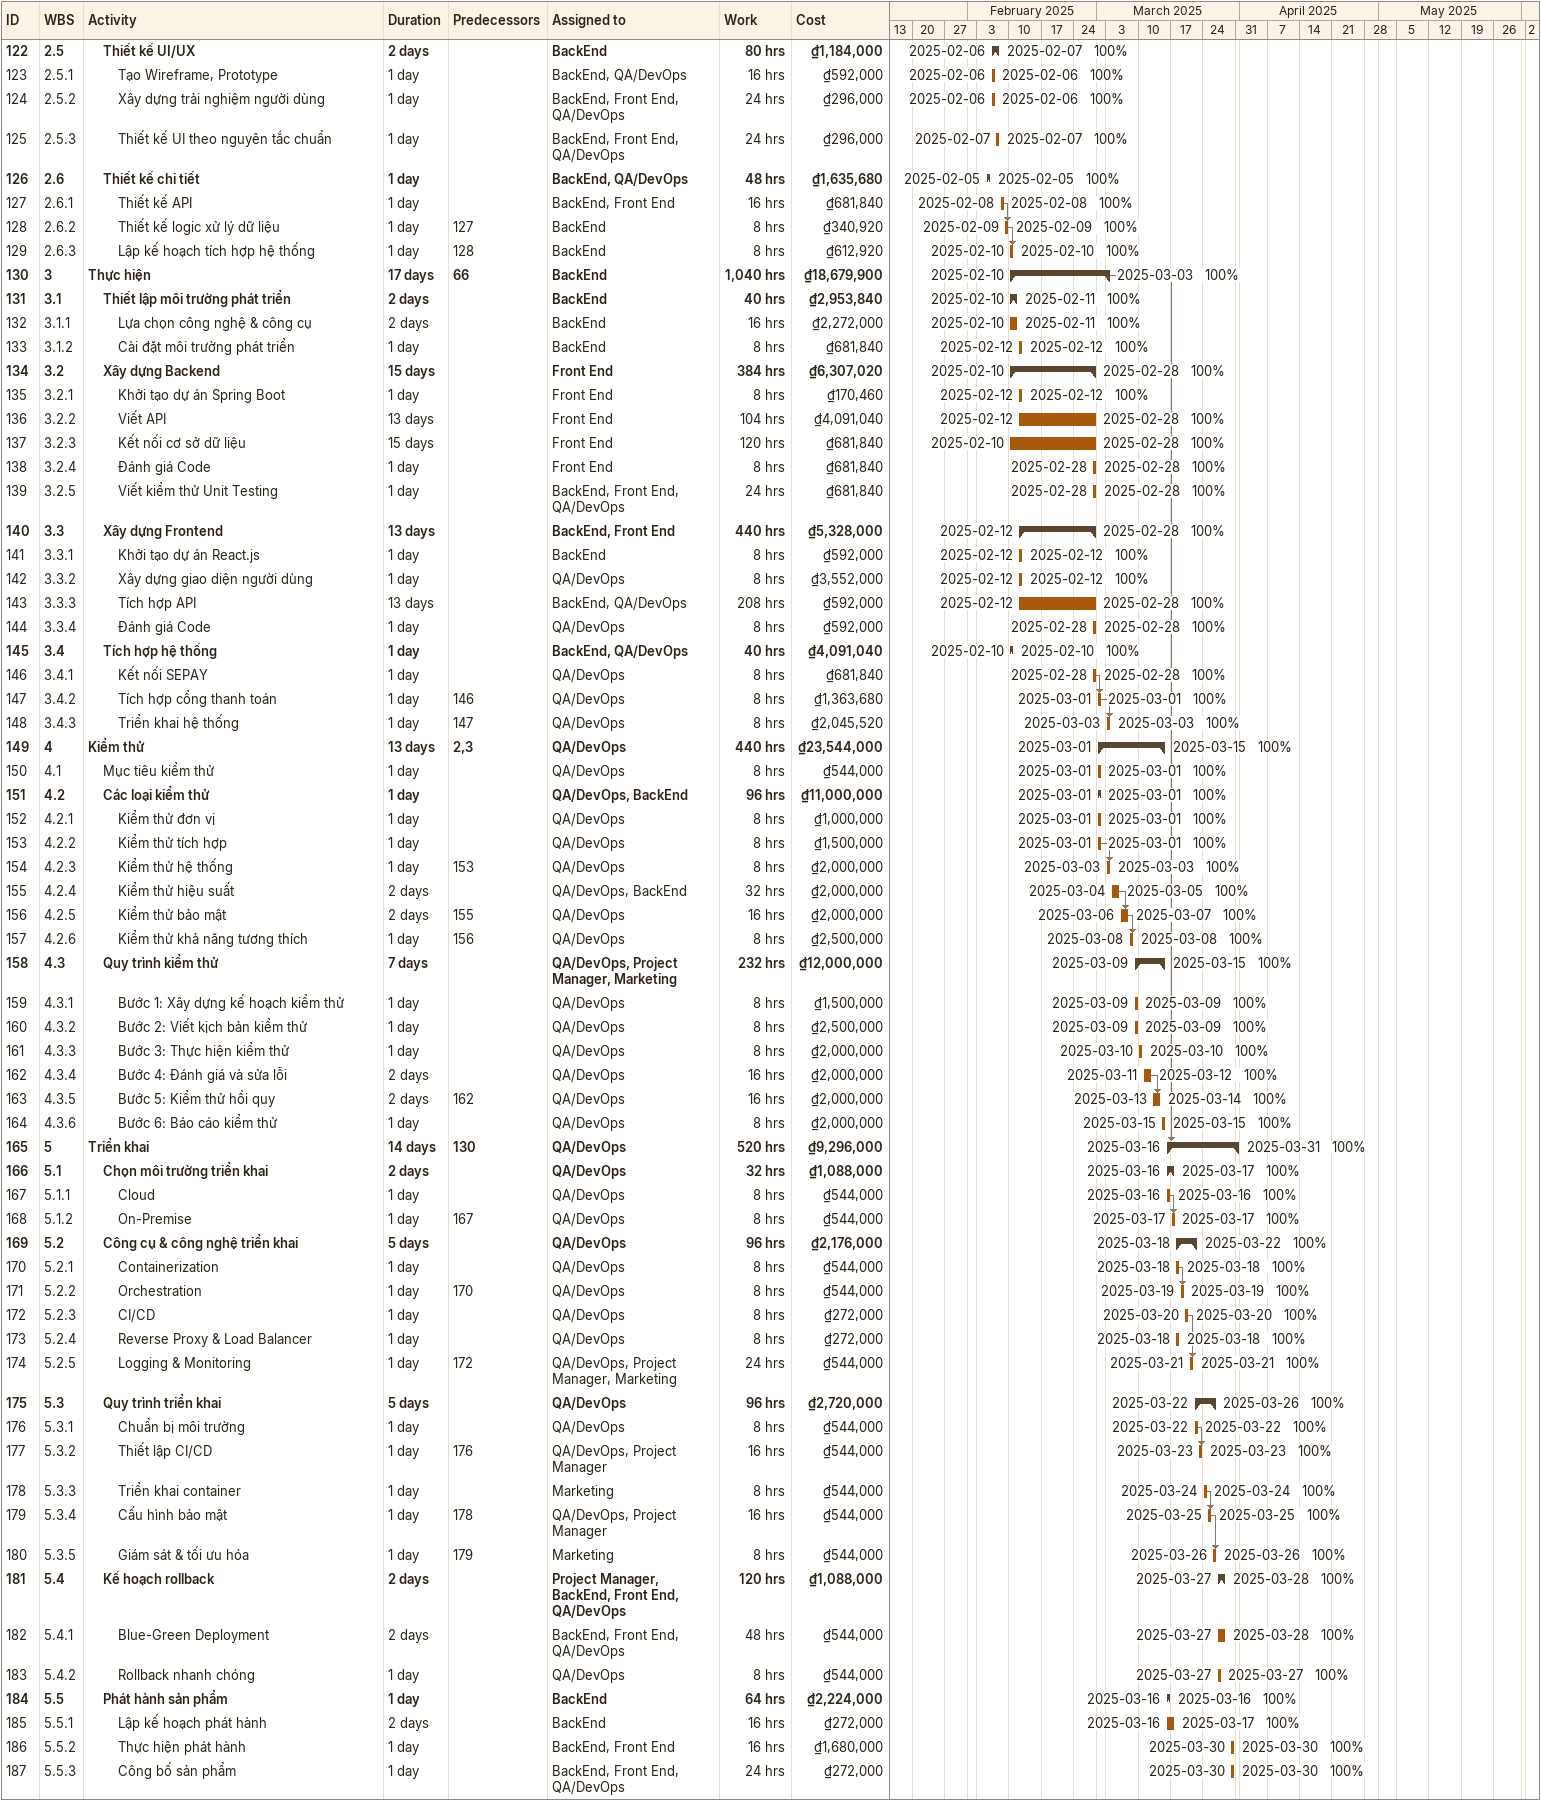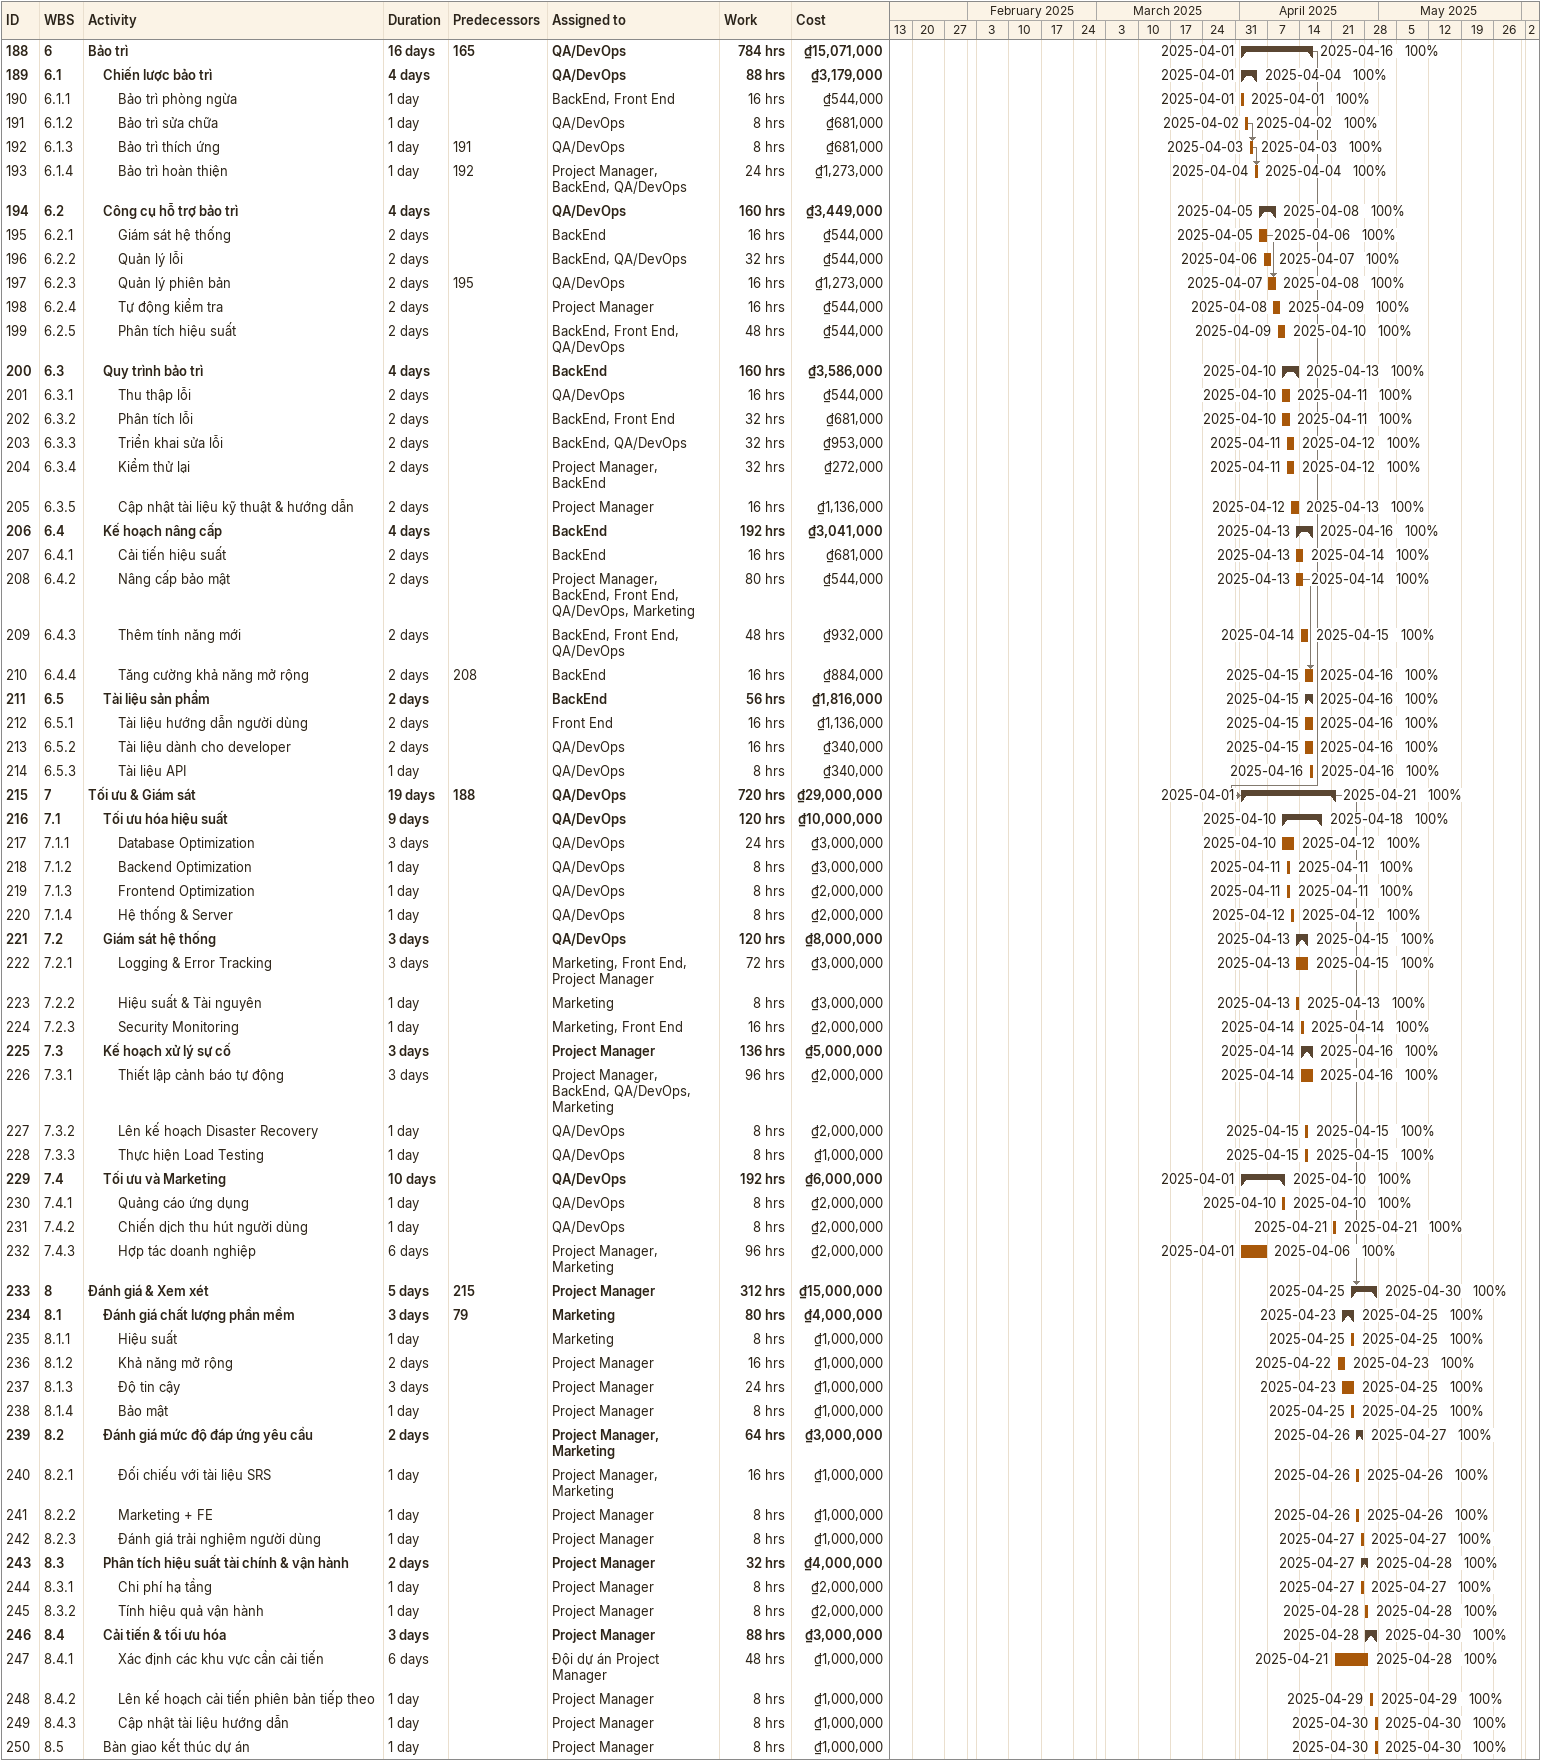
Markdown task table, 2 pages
| ID | WBS | Task | Duration | Start | Finish | Predecessors | Resources | % complete | Work (h) | Cost (₫) |
|---|---|---|---|---|---|---|---|---|---|---|
| 122 | 2.5 | **Thiết kế UI/UX** | 2d | 2025-02-06 | 2025-02-07 |  | BackEnd | 100 | 80 | 1184000 |
| 123 | 2.5.1 | Tạo Wireframe, Prototype | 1d | 2025-02-06 | 2025-02-06 |  | BackEnd, QA/DevOps | 100 | 16 | 592000 |
| 124 | 2.5.2 | Xây dựng trải nghiệm người dùng | 1d | 2025-02-06 | 2025-02-06 |  | BackEnd, Front End, QA/DevOps | 100 | 24 | 296000 |
| 125 | 2.5.3 | Thiết kế UI theo nguyên tắc chuẩn | 1d | 2025-02-07 | 2025-02-07 |  | BackEnd, Front End, QA/DevOps | 100 | 24 | 296000 |
| 126 | 2.6 | **Thiết kế chi tiết** | 1d | 2025-02-05 | 2025-02-05 |  | BackEnd, QA/DevOps | 100 | 48 | 1635680 |
| 127 | 2.6.1 | Thiết kế API | 1d | 2025-02-08 | 2025-02-08 |  | BackEnd, Front End | 100 | 16 | 681840 |
| 128 | 2.6.2 | Thiết kế logic xử lý dữ liệu | 1d | 2025-02-09 | 2025-02-09 | 127 | BackEnd | 100 | 8 | 340920 |
| 129 | 2.6.3 | Lập kế hoạch tích hợp hệ thống | 1d | 2025-02-10 | 2025-02-10 | 128 | BackEnd | 100 | 8 | 612920 |
| 130 | 3 | **Thực hiện** | 17d | 2025-02-10 | 2025-03-03 | 66 | BackEnd | 100 | 1040 | 18679900 |
| 131 | 3.1 | **Thiết lập môi trường phát triển** | 2d | 2025-02-10 | 2025-02-11 |  | BackEnd | 100 | 40 | 2953840 |
| 132 | 3.1.1 | Lựa chọn công nghệ & công cụ | 2d | 2025-02-10 | 2025-02-11 |  | BackEnd | 100 | 16 | 2272000 |
| 133 | 3.1.2 | Cài đặt môi trường phát triển | 1d | 2025-02-12 | 2025-02-12 |  | BackEnd | 100 | 8 | 681840 |
| 134 | 3.2 | **Xây dựng Backend** | 15d | 2025-02-10 | 2025-02-28 |  | Front End | 100 | 384 | 6307020 |
| 135 | 3.2.1 | Khởi tạo dự án Spring Boot | 1d | 2025-02-12 | 2025-02-12 |  | Front End | 100 | 8 | 170460 |
| 136 | 3.2.2 | Viết API | 13d | 2025-02-12 | 2025-02-28 |  | Front End | 100 | 104 | 4091040 |
| 137 | 3.2.3 | Kết nối cơ sở dữ liệu | 15d | 2025-02-10 | 2025-02-28 |  | Front End | 100 | 120 | 681840 |
| 138 | 3.2.4 | Đánh giá Code | 1d | 2025-02-28 | 2025-02-28 |  | Front End | 100 | 8 | 681840 |
| 139 | 3.2.5 | Viết kiểm thử Unit Testing | 1d | 2025-02-28 | 2025-02-28 |  | BackEnd, Front End, QA/DevOps | 100 | 24 | 681840 |
| 140 | 3.3 | **Xây dựng Frontend** | 13d | 2025-02-12 | 2025-02-28 |  | BackEnd, Front End | 100 | 440 | 5328000 |
| 141 | 3.3.1 | Khởi tạo dự án React.js | 1d | 2025-02-12 | 2025-02-12 |  | BackEnd | 100 | 8 | 592000 |
| 142 | 3.3.2 | Xây dựng giao diện người dùng | 1d | 2025-02-12 | 2025-02-12 |  | QA/DevOps | 100 | 8 | 3552000 |
| 143 | 3.3.3 | Tích hợp API | 13d | 2025-02-12 | 2025-02-28 |  | BackEnd, QA/DevOps | 100 | 208 | 592000 |
| 144 | 3.3.4 | Đánh giá Code | 1d | 2025-02-28 | 2025-02-28 |  | QA/DevOps | 100 | 8 | 592000 |
| 145 | 3.4 | **Tích hợp hệ thống** | 1d | 2025-02-10 | 2025-02-10 |  | BackEnd, QA/DevOps | 100 | 40 | 4091040 |
| 146 | 3.4.1 | Kết nối SEPAY | 1d | 2025-02-28 | 2025-02-28 |  | QA/DevOps | 100 | 8 | 681840 |
| 147 | 3.4.2 | Tích hợp cổng thanh toán | 1d | 2025-03-01 | 2025-03-01 | 146 | QA/DevOps | 100 | 8 | 1363680 |
| 148 | 3.4.3 | Triển khai hệ thống | 1d | 2025-03-03 | 2025-03-03 | 147 | QA/DevOps | 100 | 8 | 2045520 |
| 149 | 4 | **Kiểm thử** | 13d | 2025-03-01 | 2025-03-15 | 2, 3 | QA/DevOps | 100 | 440 | 23544000 |
| 150 | 4.1 | Mục tiêu kiểm thử | 1d | 2025-03-01 | 2025-03-01 |  | QA/DevOps | 100 | 8 | 544000 |
| 151 | 4.2 | **Các loại kiểm thử** | 1d | 2025-03-01 | 2025-03-01 |  | QA/DevOps, BackEnd | 100 | 96 | 11000000 |
| 152 | 4.2.1 | Kiểm thử đơn vị | 1d | 2025-03-01 | 2025-03-01 |  | QA/DevOps | 100 | 8 | 1000000 |
| 153 | 4.2.2 | Kiểm thử tích hợp | 1d | 2025-03-01 | 2025-03-01 |  | QA/DevOps | 100 | 8 | 1500000 |
| 154 | 4.2.3 | Kiểm thử hệ thống | 1d | 2025-03-03 | 2025-03-03 | 153 | QA/DevOps | 100 | 8 | 2000000 |
| 155 | 4.2.4 | Kiểm thử hiệu suất | 2d | 2025-03-04 | 2025-03-05 |  | QA/DevOps, BackEnd | 100 | 32 | 2000000 |
| 156 | 4.2.5 | Kiểm thử bảo mật | 2d | 2025-03-06 | 2025-03-07 | 155 | QA/DevOps | 100 | 16 | 2000000 |
| 157 | 4.2.6 | Kiểm thử khả năng tương thích | 1d | 2025-03-08 | 2025-03-08 | 156 | QA/DevOps | 100 | 8 | 2500000 |
| 158 | 4.3 | **Quy trình kiểm thử** | 7d | 2025-03-09 | 2025-03-15 |  | QA/DevOps, Project Manager, Marketing | 100 | 232 | 12000000 |
| 159 | 4.3.1 | Bước 1: Xây dựng kế hoạch kiểm thử | 1d | 2025-03-09 | 2025-03-09 |  | QA/DevOps | 100 | 8 | 1500000 |
| 160 | 4.3.2 | Bước 2: Viết kịch bản kiểm thử | 1d | 2025-03-09 | 2025-03-09 |  | QA/DevOps | 100 | 8 | 2500000 |
| 161 | 4.3.3 | Bước 3: Thực hiện kiểm thử | 1d | 2025-03-10 | 2025-03-10 |  | QA/DevOps | 100 | 8 | 2000000 |
| 162 | 4.3.4 | Bước 4: Đánh giá và sửa lỗi | 2d | 2025-03-11 | 2025-03-12 |  | QA/DevOps | 100 | 16 | 2000000 |
| 163 | 4.3.5 | Bước 5: Kiểm thử hồi quy | 2d | 2025-03-13 | 2025-03-14 | 162 | QA/DevOps | 100 | 16 | 2000000 |
| 164 | 4.3.6 | Bước 6: Báo cáo kiểm thử | 1d | 2025-03-15 | 2025-03-15 |  | QA/DevOps | 100 | 8 | 2000000 |
| 165 | 5 | **Triển khai** | 14d | 2025-03-16 | 2025-03-31 | 130 | QA/DevOps | 100 | 520 | 9296000 |
| 166 | 5.1 | **Chọn môi trường triển khai** | 2d | 2025-03-16 | 2025-03-17 |  | QA/DevOps | 100 | 32 | 1088000 |
| 167 | 5.1.1 | Cloud | 1d | 2025-03-16 | 2025-03-16 |  | QA/DevOps | 100 | 8 | 544000 |
| 168 | 5.1.2 | On-Premise | 1d | 2025-03-17 | 2025-03-17 | 167 | QA/DevOps | 100 | 8 | 544000 |
| 169 | 5.2 | **Công cụ & công nghệ triển khai** | 5d | 2025-03-18 | 2025-03-22 |  | QA/DevOps | 100 | 96 | 2176000 |
| 170 | 5.2.1 | Containerization | 1d | 2025-03-18 | 2025-03-18 |  | QA/DevOps | 100 | 8 | 544000 |
| 171 | 5.2.2 | Orchestration | 1d | 2025-03-19 | 2025-03-19 | 170 | QA/DevOps | 100 | 8 | 544000 |
| 172 | 5.2.3 | CI/CD | 1d | 2025-03-20 | 2025-03-20 |  | QA/DevOps | 100 | 8 | 272000 |
| 173 | 5.2.4 | Reverse Proxy & Load Balancer | 1d | 2025-03-18 | 2025-03-18 |  | QA/DevOps | 100 | 8 | 272000 |
| 174 | 5.2.5 | Logging & Monitoring | 1d | 2025-03-21 | 2025-03-21 | 172 | QA/DevOps, Project Manager, Marketing | 100 | 24 | 544000 |
| 175 | 5.3 | **Quy trình triển khai** | 5d | 2025-03-22 | 2025-03-26 |  | QA/DevOps | 100 | 96 | 2720000 |
| 176 | 5.3.1 | Chuẩn bị môi trường | 1d | 2025-03-22 | 2025-03-22 |  | QA/DevOps | 100 | 8 | 544000 |
| 177 | 5.3.2 | Thiết lập CI/CD | 1d | 2025-03-23 | 2025-03-23 | 176 | QA/DevOps, Project Manager | 100 | 16 | 544000 |
| 178 | 5.3.3 | Triển khai container | 1d | 2025-03-24 | 2025-03-24 |  | Marketing | 100 | 8 | 544000 |
| 179 | 5.3.4 | Cấu hình bảo mật | 1d | 2025-03-25 | 2025-03-25 | 178 | QA/DevOps, Project Manager | 100 | 16 | 544000 |
| 180 | 5.3.5 | Giám sát & tối ưu hóa | 1d | 2025-03-26 | 2025-03-26 | 179 | Marketing | 100 | 8 | 544000 |
| 181 | 5.4 | **Kế hoạch rollback** | 2d | 2025-03-27 | 2025-03-28 |  | Project Manager, BackEnd, Front End, QA/DevOps | 100 | 120 | 1088000 |
| 182 | 5.4.1 | Blue-Green Deployment | 2d | 2025-03-27 | 2025-03-28 |  | BackEnd, Front End, QA/DevOps | 100 | 48 | 544000 |
| 183 | 5.4.2 | Rollback nhanh chóng | 1d | 2025-03-27 | 2025-03-27 |  | QA/DevOps | 100 | 8 | 544000 |
| 184 | 5.5 | **Phát hành sản phẩm** | 1d | 2025-03-16 | 2025-03-16 |  | BackEnd | 100 | 64 | 2224000 |
| 185 | 5.5.1 | Lập kế hoạch phát hành | 2d | 2025-03-16 | 2025-03-17 |  | BackEnd | 100 | 16 | 272000 |
| 186 | 5.5.2 | Thực hiện phát hành | 1d | 2025-03-30 | 2025-03-30 |  | BackEnd, Front End | 100 | 16 | 1680000 |
| 187 | 5.5.3 | Công bố sản phẩm | 1d | 2025-03-30 | 2025-03-30 |  | BackEnd, Front End, QA/DevOps | 100 | 24 | 272000 |
| 188 | 6 | **Bảo trì** | 16d | 2025-04-01 | 2025-04-16 | 165 | QA/DevOps | 100 | 784 | 15071000 |
| 189 | 6.1 | **Chiến lược bảo trì** | 4d | 2025-04-01 | 2025-04-04 |  | QA/DevOps | 100 | 88 | 3179000 |
| 190 | 6.1.1 | Bảo trì phòng ngừa | 1d | 2025-04-01 | 2025-04-01 |  | BackEnd, Front End | 100 | 16 | 544000 |
| 191 | 6.1.2 | Bảo trì sửa chữa | 1d | 2025-04-02 | 2025-04-02 |  | QA/DevOps | 100 | 8 | 681000 |
| 192 | 6.1.3 | Bảo trì thích ứng | 1d | 2025-04-03 | 2025-04-03 | 191 | QA/DevOps | 100 | 8 | 681000 |
| 193 | 6.1.4 | Bảo trì hoàn thiện | 1d | 2025-04-04 | 2025-04-04 | 192 | Project Manager, BackEnd, QA/DevOps | 100 | 24 | 1273000 |
| 194 | 6.2 | **Công cụ hỗ trợ bảo trì** | 4d | 2025-04-05 | 2025-04-08 |  | QA/DevOps | 100 | 160 | 3449000 |
| 195 | 6.2.1 | Giám sát hệ thống | 2d | 2025-04-05 | 2025-04-06 |  | BackEnd | 100 | 16 | 544000 |
| 196 | 6.2.2 | Quản lý lỗi | 2d | 2025-04-06 | 2025-04-07 |  | BackEnd, QA/DevOps | 100 | 32 | 544000 |
| 197 | 6.2.3 | Quản lý phiên bản | 2d | 2025-04-07 | 2025-04-08 | 195 | QA/DevOps | 100 | 16 | 1273000 |
| 198 | 6.2.4 | Tự động kiểm tra | 2d | 2025-04-08 | 2025-04-09 |  | Project Manager | 100 | 16 | 544000 |
| 199 | 6.2.5 | Phân tích hiệu suất | 2d | 2025-04-09 | 2025-04-10 |  | BackEnd, Front End, QA/DevOps | 100 | 48 | 544000 |
| 200 | 6.3 | **Quy trình bảo trì** | 4d | 2025-04-10 | 2025-04-13 |  | BackEnd | 100 | 160 | 3586000 |
| 201 | 6.3.1 | Thu thập lỗi | 2d | 2025-04-10 | 2025-04-11 |  | QA/DevOps | 100 | 16 | 544000 |
| 202 | 6.3.2 | Phân tích lỗi | 2d | 2025-04-10 | 2025-04-11 |  | BackEnd, Front End | 100 | 32 | 681000 |
| 203 | 6.3.3 | Triển khai sửa lỗi | 2d | 2025-04-11 | 2025-04-12 |  | BackEnd, QA/DevOps | 100 | 32 | 953000 |
| 204 | 6.3.4 | Kiểm thử lại | 2d | 2025-04-11 | 2025-04-12 |  | Project Manager, BackEnd | 100 | 32 | 272000 |
| 205 | 6.3.5 | Cập nhật tài liệu kỹ thuật & hướng dẫn | 2d | 2025-04-12 | 2025-04-13 |  | Project Manager | 100 | 16 | 1136000 |
| 206 | 6.4 | **Kế hoạch nâng cấp** | 4d | 2025-04-13 | 2025-04-16 |  | BackEnd | 100 | 192 | 3041000 |
| 207 | 6.4.1 | Cải tiến hiệu suất | 2d | 2025-04-13 | 2025-04-14 |  | BackEnd | 100 | 16 | 681000 |
| 208 | 6.4.2 | Nâng cấp bảo mật | 2d | 2025-04-13 | 2025-04-14 |  | Project Manager, BackEnd, Front End, QA/DevOps, Marketing | 100 | 80 | 544000 |
| 209 | 6.4.3 | Thêm tính năng mới | 2d | 2025-04-14 | 2025-04-15 |  | BackEnd, Front End, QA/DevOps | 100 | 48 | 932000 |
| 210 | 6.4.4 | Tăng cường khả năng mở rộng | 2d | 2025-04-15 | 2025-04-16 | 208 | BackEnd | 100 | 16 | 884000 |
| 211 | 6.5 | **Tài liệu sản phẩm** | 2d | 2025-04-15 | 2025-04-16 |  | BackEnd | 100 | 56 | 1816000 |
| 212 | 6.5.1 | Tài liệu hướng dẫn người dùng | 2d | 2025-04-15 | 2025-04-16 |  | Front End | 100 | 16 | 1136000 |
| 213 | 6.5.2 | Tài liệu dành cho developer | 2d | 2025-04-15 | 2025-04-16 |  | QA/DevOps | 100 | 16 | 340000 |
| 214 | 6.5.3 | Tài liệu API | 1d | 2025-04-16 | 2025-04-16 |  | QA/DevOps | 100 | 8 | 340000 |
| 215 | 7 | **Tối ưu & Giám sát** | 19d | 2025-04-01 | 2025-04-21 | 188 | QA/DevOps | 100 | 720 | 29000000 |
| 216 | 7.1 | **Tối ưu hóa hiệu suất** | 9d | 2025-04-10 | 2025-04-18 |  | QA/DevOps | 100 | 120 | 10000000 |
| 217 | 7.1.1 | Database Optimization | 3d | 2025-04-10 | 2025-04-12 |  | QA/DevOps | 100 | 24 | 3000000 |
| 218 | 7.1.2 | Backend Optimization | 1d | 2025-04-11 | 2025-04-11 |  | QA/DevOps | 100 | 8 | 3000000 |
| 219 | 7.1.3 | Frontend Optimization | 1d | 2025-04-11 | 2025-04-11 |  | QA/DevOps | 100 | 8 | 2000000 |
| 220 | 7.1.4 | Hệ thống & Server | 1d | 2025-04-12 | 2025-04-12 |  | QA/DevOps | 100 | 8 | 2000000 |
| 221 | 7.2 | **Giám sát hệ thống** | 3d | 2025-04-13 | 2025-04-15 |  | QA/DevOps | 100 | 120 | 8000000 |
| 222 | 7.2.1 | Logging & Error Tracking | 3d | 2025-04-13 | 2025-04-15 |  | Marketing, Front End, Project Manager | 100 | 72 | 3000000 |
| 223 | 7.2.2 | Hiệu suất & Tài nguyên | 1d | 2025-04-13 | 2025-04-13 |  | Marketing | 100 | 8 | 3000000 |
| 224 | 7.2.3 | Security Monitoring | 1d | 2025-04-14 | 2025-04-14 |  | Marketing, Front End | 100 | 16 | 2000000 |
| 225 | 7.3 | **Kế hoạch xử lý sự cố** | 3d | 2025-04-14 | 2025-04-16 |  | Project Manager | 100 | 136 | 5000000 |
| 226 | 7.3.1 | Thiết lập cảnh báo tự động | 3d | 2025-04-14 | 2025-04-16 |  | Project Manager, BackEnd, QA/DevOps, Marketing | 100 | 96 | 2000000 |
| 227 | 7.3.2 | Lên kế hoạch Disaster Recovery | 1d | 2025-04-15 | 2025-04-15 |  | QA/DevOps | 100 | 8 | 2000000 |
| 228 | 7.3.3 | Thực hiện Load Testing | 1d | 2025-04-15 | 2025-04-15 |  | QA/DevOps | 100 | 8 | 1000000 |
| 229 | 7.4 | **Tối ưu và Marketing** | 10d | 2025-04-01 | 2025-04-10 |  | QA/DevOps | 100 | 192 | 6000000 |
| 230 | 7.4.1 | Quảng cáo ứng dụng | 1d | 2025-04-10 | 2025-04-10 |  | QA/DevOps | 100 | 8 | 2000000 |
| 231 | 7.4.2 | Chiến dịch thu hút người dùng | 1d | 2025-04-21 | 2025-04-21 |  | QA/DevOps | 100 | 8 | 2000000 |
| 232 | 7.4.3 | Hợp tác doanh nghiệp | 6d | 2025-04-01 | 2025-04-06 |  | Project Manager, Marketing | 100 | 96 | 2000000 |
| 233 | 8 | **Đánh giá & Xem xét** | 5d | 2025-04-25 | 2025-04-30 | 215 | Project Manager | 100 | 312 | 15000000 |
| 234 | 8.1 | **Đánh giá chất lượng phần mềm** | 3d | 2025-04-23 | 2025-04-25 | 79 | Marketing | 100 | 80 | 4000000 |
| 235 | 8.1.1 | Hiệu suất | 1d | 2025-04-25 | 2025-04-25 |  | Marketing | 100 | 8 | 1000000 |
| 236 | 8.1.2 | Khả năng mở rộng | 2d | 2025-04-22 | 2025-04-23 |  | Project Manager | 100 | 16 | 1000000 |
| 237 | 8.1.3 | Độ tin cậy | 3d | 2025-04-23 | 2025-04-25 |  | Project Manager | 100 | 24 | 1000000 |
| 238 | 8.1.4 | Bảo mật | 1d | 2025-04-25 | 2025-04-25 |  | Project Manager | 100 | 8 | 1000000 |
| 239 | 8.2 | **Đánh giá mức độ đáp ứng yêu cầu** | 2d | 2025-04-26 | 2025-04-27 |  | Project Manager, Marketing | 100 | 64 | 3000000 |
| 240 | 8.2.1 | Đối chiếu với tài liệu SRS | 1d | 2025-04-26 | 2025-04-26 |  | Project Manager, Marketing | 100 | 16 | 1000000 |
| 241 | 8.2.2 | Marketing + FE | 1d | 2025-04-26 | 2025-04-26 |  | Project Manager | 100 | 8 | 1000000 |
| 242 | 8.2.3 | Đánh giá trải nghiệm người dùng | 1d | 2025-04-27 | 2025-04-27 |  | Project Manager | 100 | 8 | 1000000 |
| 243 | 8.3 | **Phân tích hiệu suất tài chính & vận hành** | 2d | 2025-04-27 | 2025-04-28 |  | Project Manager | 100 | 32 | 4000000 |
| 244 | 8.3.1 | Chi phí hạ tầng | 1d | 2025-04-27 | 2025-04-27 |  | Project Manager | 100 | 8 | 2000000 |
| 245 | 8.3.2 | Tính hiệu quả vận hành | 1d | 2025-04-28 | 2025-04-28 |  | Project Manager | 100 | 8 | 2000000 |
| 246 | 8.4 | **Cải tiến & tối ưu hóa** | 3d | 2025-04-28 | 2025-04-30 |  | Project Manager | 100 | 88 | 3000000 |
| 247 | 8.4.1 | Xác định các khu vực cần cải tiến | 6d | 2025-04-21 | 2025-04-28 |  | Đội dự án Project Manager | 100 | 48 | 1000000 |
| 248 | 8.4.2 | Lên kế hoạch cải tiến phiên bản tiếp theo | 1d | 2025-04-29 | 2025-04-29 |  | Project Manager | 100 | 8 | 1000000 |
| 249 | 8.4.3 | Cập nhật tài liệu hướng dẫn | 1d | 2025-04-30 | 2025-04-30 |  | Project Manager | 100 | 8 | 1000000 |
| 250 | 8.5 | Bàn giao kết thúc dự án | 1d | 2025-04-30 | 2025-04-30 |  | Project Manager | 100 | 8 | 1000000 |
